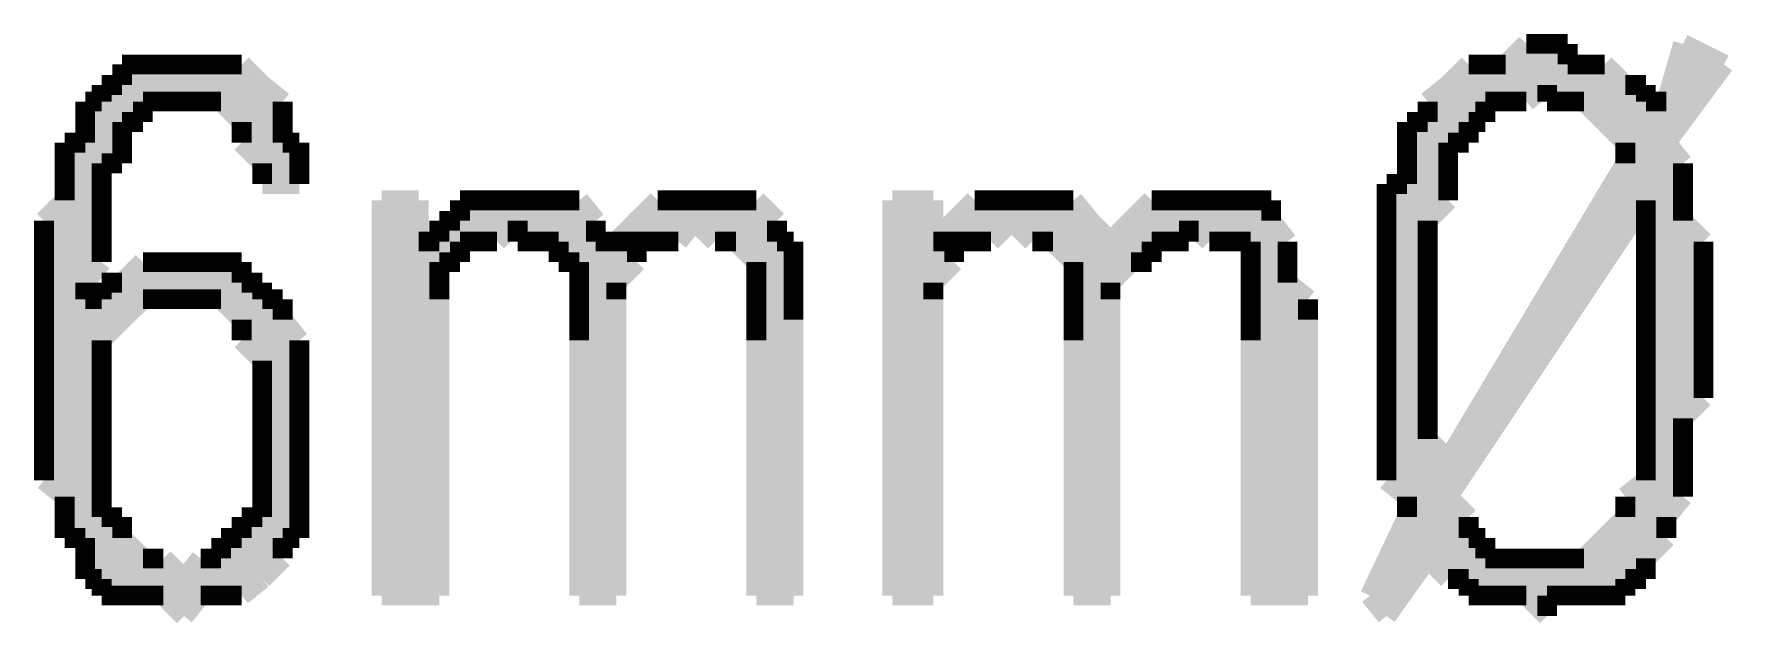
# Model space of a CAD drawing. Header units: millimetres. Extents: x 5 to 350, y 3 to 213.
# Drawn here: x 213.74 to 221.02, y 179.12 to 181.65 of the extents above; entities that cross this region are included whole.
import ezdxf

# ---------------------------------------------------------------- set-up
doc = ezdxf.new("R2010")
doc.units = ezdxf.units.MM
doc.layers.add('H', color=251, linetype='Continuous')
doc.layers.add('P', color=255, linetype='Continuous')

msp = doc.modelspace()

# ---------------------------------------------------------------- hatches: boundary and pattern name
at = {"layer": 'H', "linetype": 'Continuous'}
for points in [[(219.534, 179.158), (219.463, 179.246), (219.622, 179.582), (219.622, 179.67), (219.534, 179.74), (219.798, 179.828), (220.557, 181.098), (220.557, 181.187), (220.468, 181.275), (220.733, 181.363), (220.804, 181.61), (220.98, 181.522), (220.733, 181.187), (220.804, 181.098), (220.804, 181.01), (220.645, 180.94), (219.798, 179.67), (219.886, 179.582), (219.886, 179.493), (219.957, 179.493), (219.957, 179.405), (219.71, 179.405), (219.534, 179.158)], [(219.534, 179.74), (219.534, 181.01), (219.622, 181.01), (219.622, 181.275), (219.71, 181.275), (219.71, 181.363), (219.886, 181.522), (220.045, 181.522), (220.133, 181.61), (220.31, 181.61), (220.31, 181.522), (220.468, 181.522), (220.557, 181.434), (220.222, 181.434), (220.133, 181.363), (219.957, 181.363), (219.957, 181.275), (219.886, 181.275), (219.886, 181.187), (219.798, 181.187), (219.798, 180.94), (219.71, 180.852), (219.71, 179.917), (219.798, 179.828), (219.534, 179.74)], [(214.718, 181.01), (214.718, 181.098), (214.63, 181.187), (214.63, 181.275), (214.542, 181.363), (214.03, 181.363), (214.03, 181.434), (214.118, 181.434), (214.118, 181.522), (214.63, 181.522), (214.806, 181.363), (214.806, 181.187), (214.877, 181.187), (214.877, 181.01), (214.718, 181.01)], [(220.468, 181.275), (220.38, 181.363), (220.222, 181.363), (220.222, 181.434), (220.645, 181.434), (220.645, 181.363), (220.733, 181.363), (220.468, 181.275)], [(214.383, 179.158), (214.295, 179.246), (214.03, 179.246), (214.03, 179.317), (213.96, 179.317), (213.96, 179.493), (213.872, 179.493), (213.872, 179.67), (213.783, 179.74), (213.783, 180.852), (213.872, 180.94), (213.872, 181.187), (213.96, 181.187), (213.96, 181.363), (214.207, 181.363), (214.207, 181.275), (214.118, 181.275), (214.118, 181.098), (214.03, 181.098), (214.03, 180.675), (213.96, 180.587), (213.96, 180.516), (214.118, 180.428), (214.03, 180.34), (214.03, 179.582), (214.118, 179.582), (214.118, 179.493), (214.207, 179.405), (214.295, 179.405), (214.383, 179.317), (214.718, 179.317), (214.63, 179.246), (214.454, 179.246), (214.383, 179.158)], [(220.222, 179.158), (220.133, 179.246), (219.886, 179.246), (219.886, 179.317), (219.798, 179.317), (220.222, 179.405), (220.38, 179.405), (220.557, 179.582), (220.557, 179.67), (220.645, 179.74), (220.645, 180.94), (220.804, 181.01), (220.804, 180.852), (220.892, 180.763), (220.892, 180.093), (220.804, 180.005), (220.804, 179.67), (220.733, 179.582), (220.733, 179.493), (220.645, 179.405), (220.645, 179.317), (220.557, 179.317), (220.557, 179.246), (220.222, 179.246), (220.222, 179.158)], [(215.23, 179.246), (215.23, 180.94), (215.388, 180.94), (215.388, 180.763), (215.565, 180.763), (215.565, 180.675), (215.477, 180.675), (215.477, 179.246), (215.23, 179.246)], [(215.477, 180.763), (215.477, 180.852), (215.565, 180.852), (215.565, 180.94), (216.076, 180.94), (216.147, 180.852), (215.812, 180.852), (215.724, 180.763), (215.477, 180.763)], [(216.835, 179.246), (216.835, 180.675), (216.747, 180.763), (216.658, 180.763), (216.57, 180.852), (216.323, 180.852), (216.412, 180.94), (216.835, 180.94), (216.923, 180.852), (216.923, 180.763), (216.994, 180.763), (216.994, 179.246), (216.835, 179.246)], [(217.417, 179.246), (217.417, 180.94), (217.593, 180.94), (217.593, 180.763), (217.682, 180.763), (217.682, 180.675), (217.593, 180.587), (217.593, 179.246), (217.417, 179.246)], [(217.593, 180.763), (217.77, 180.94), (218.193, 180.94), (218.264, 180.852), (217.928, 180.852), (217.84, 180.763), (217.593, 180.763)], [(218.952, 179.246), (218.952, 180.763), (218.775, 180.763), (218.687, 180.852), (218.44, 180.852), (218.528, 180.94), (219.04, 180.94), (219.04, 180.852), (219.11, 180.763), (219.11, 180.587), (219.198, 180.516), (219.198, 179.246), (218.952, 179.246)], [(216.076, 179.246), (216.076, 180.675), (215.988, 180.675), (215.988, 180.763), (215.812, 180.763), (215.812, 180.852), (216.147, 180.852), (216.147, 180.763), (216.323, 180.763), (216.323, 180.675), (216.235, 180.587), (216.235, 179.246), (216.076, 179.246)], [(216.235, 180.763), (216.323, 180.852), (216.57, 180.852), (216.5, 180.763), (216.235, 180.763)], [(218.193, 179.246), (218.193, 180.675), (218.105, 180.763), (218.017, 180.763), (217.928, 180.852), (218.264, 180.852), (218.352, 180.763), (218.528, 180.763), (218.528, 180.675), (218.44, 180.675), (218.352, 180.587), (218.352, 179.246), (218.193, 179.246)], [(218.352, 180.763), (218.44, 180.852), (218.687, 180.852), (218.687, 180.763), (218.352, 180.763)], [(214.383, 179.317), (214.454, 179.405), (214.542, 179.405), (214.542, 179.493), (214.63, 179.493), (214.63, 179.582), (214.718, 179.582), (214.718, 180.252), (214.63, 180.34), (214.63, 180.428), (214.542, 180.516), (214.383, 180.516), (214.03, 180.587), (214.118, 180.587), (214.207, 180.675), (214.63, 180.675), (214.63, 180.587), (214.718, 180.587), (214.718, 180.516), (214.806, 180.516), (214.806, 180.428), (214.877, 180.34), (214.877, 179.493), (214.806, 179.493), (214.806, 179.405), (214.718, 179.317), (214.383, 179.317)], [(214.118, 180.428), (213.96, 180.516), (214.03, 180.516), (214.03, 180.587), (214.383, 180.516), (214.207, 180.516), (214.118, 180.428)], [(219.798, 179.317), (219.71, 179.405), (220.222, 179.405), (219.798, 179.317)]]:
    msp.add_hatch(color=256, dxfattribs=at).paths.add_polyline_path(points)

# ---------------------------------------------------------------- linework, layer by layer
at = {"layer": 'P', "const_width": 0.085}
for points in [[(220.133, 181.61), (220.045, 181.522)], [(220.222, 181.61), (220.133, 181.61)], [(220.31, 181.61), (220.222, 181.61)], [(220.31, 181.522), (220.31, 181.61)], [(220.804, 181.61), (220.733, 181.363)], [(220.98, 181.522), (220.804, 181.61)], [(214.207, 181.522), (214.118, 181.522)], [(214.118, 181.522), (214.118, 181.434)], [(214.295, 181.522), (214.207, 181.522)], [(214.383, 181.522), (214.295, 181.522)], [(214.454, 181.522), (214.383, 181.522)], [(214.542, 181.522), (214.454, 181.522)], [(214.63, 181.522), (214.542, 181.522)], [(214.718, 181.434), (214.63, 181.522)], [(219.886, 181.522), (219.798, 181.434)], [(219.957, 181.522), (219.886, 181.522)], [(220.045, 181.522), (219.957, 181.522)], [(220.38, 181.522), (220.31, 181.522)], [(220.468, 181.522), (220.38, 181.522)], [(220.557, 181.434), (220.468, 181.522)], [(220.733, 181.187), (220.98, 181.522)], [(214.118, 181.434), (214.03, 181.434)], [(214.03, 181.434), (214.03, 181.363)], [(214.806, 181.363), (214.718, 181.434)], [(219.798, 181.434), (219.71, 181.363)], [(220.133, 181.363), (220.222, 181.434)], [(220.645, 181.434), (220.222, 181.434)], [(220.222, 181.434), (220.222, 181.363)], [(220.222, 181.434), (220.645, 181.434)], [(220.645, 181.434), (220.557, 181.434)], [(220.645, 181.363), (220.645, 181.434)], [(214.03, 181.363), (213.96, 181.363)], [(213.96, 181.363), (213.96, 181.275)], [(214.383, 181.363), (214.03, 181.363)], [(214.03, 181.363), (214.383, 181.363)], [(214.207, 181.275), (214.207, 181.363)], [(214.207, 181.363), (214.295, 181.363)], [(214.295, 181.363), (214.383, 181.363)], [(214.383, 181.363), (214.383, 181.363)], [(214.383, 181.363), (214.454, 181.363)], [(214.454, 181.363), (214.542, 181.363)], [(214.542, 181.363), (214.63, 181.275)], [(214.806, 181.275), (214.806, 181.363)], [(219.71, 181.363), (219.71, 181.275)], [(219.957, 181.275), (219.957, 181.363)], [(219.957, 181.363), (220.045, 181.363)], [(220.045, 181.363), (220.133, 181.363)], [(220.222, 181.363), (220.31, 181.363)], [(220.31, 181.363), (220.38, 181.363)], [(220.38, 181.363), (220.468, 181.275)], [(220.468, 181.275), (220.733, 181.363)], [(220.733, 181.363), (220.468, 181.275)], [(220.733, 181.363), (220.645, 181.363)], [(213.96, 181.275), (213.96, 181.187)], [(214.118, 181.187), (214.118, 181.275)], [(214.118, 181.275), (214.207, 181.275)], [(214.63, 181.275), (214.63, 181.187)], [(214.806, 181.187), (214.806, 181.275)], [(219.71, 181.275), (219.622, 181.275)], [(219.622, 181.275), (219.622, 181.187)], [(219.886, 181.187), (219.886, 181.275)], [(219.886, 181.275), (219.957, 181.275)], [(220.468, 181.275), (220.557, 181.187)], [(213.96, 181.187), (213.872, 181.187)], [(213.872, 181.187), (213.872, 181.098)], [(214.118, 181.098), (214.118, 181.187)], [(214.63, 181.187), (214.718, 181.098)], [(214.877, 181.187), (214.806, 181.187)], [(214.877, 181.098), (214.877, 181.187)], [(219.622, 181.187), (219.622, 181.098)], [(219.798, 181.098), (219.798, 181.187)], [(219.798, 181.187), (219.886, 181.187)], [(220.557, 181.187), (220.557, 181.098)], [(220.804, 181.098), (220.733, 181.187)], [(213.872, 181.098), (213.872, 181.01)], [(214.03, 181.01), (214.03, 181.098)], [(214.03, 181.098), (214.118, 181.098)], [(214.718, 181.098), (214.718, 181.01)], [(214.877, 181.01), (214.877, 181.098)], [(219.622, 181.098), (219.622, 181.01)], [(220.557, 181.098), (219.798, 179.828)], [(219.798, 181.01), (219.798, 181.098)], [(220.804, 181.01), (220.804, 181.098)], [(213.872, 181.01), (213.872, 180.94)], [(214.03, 180.94), (214.03, 181.01)], [(214.718, 181.01), (214.877, 181.01)], [(219.622, 181.01), (219.534, 181.01)], [(219.534, 181.01), (219.534, 180.94)], [(219.798, 180.94), (219.798, 181.01)], [(220.804, 181.01), (220.645, 180.94)], [(220.645, 180.94), (220.804, 181.01)], [(220.804, 180.94), (220.804, 181.01)], [(213.872, 180.94), (213.783, 180.852)], [(214.03, 180.852), (214.03, 180.94)], [(215.388, 180.94), (215.23, 180.94)], [(215.23, 180.94), (215.23, 179.246)], [(215.388, 180.763), (215.388, 180.94)], [(215.653, 180.94), (215.565, 180.94)], [(215.565, 180.94), (215.565, 180.852)], [(215.724, 180.94), (215.653, 180.94)], [(215.812, 180.94), (215.724, 180.94)], [(215.9, 180.94), (215.812, 180.94)], [(215.988, 180.94), (215.9, 180.94)], [(216.076, 180.94), (215.988, 180.94)], [(216.147, 180.852), (216.076, 180.94)], [(216.412, 180.94), (216.323, 180.852)], [(216.5, 180.94), (216.412, 180.94)], [(216.57, 180.94), (216.5, 180.94)], [(216.658, 180.94), (216.57, 180.94)], [(216.747, 180.94), (216.658, 180.94)], [(216.658, 180.94), (216.658, 180.94)], [(216.835, 180.94), (216.747, 180.94)], [(216.923, 180.852), (216.835, 180.94)], [(217.593, 180.94), (217.417, 180.94)], [(217.417, 180.94), (217.417, 179.246)], [(217.593, 180.763), (217.593, 180.94)], [(217.77, 180.94), (217.682, 180.852)], [(217.84, 180.94), (217.77, 180.94)], [(217.928, 180.94), (217.84, 180.94)], [(218.017, 180.94), (217.928, 180.94)], [(218.105, 180.94), (218.017, 180.94)], [(218.017, 180.94), (218.017, 180.94)], [(218.193, 180.94), (218.105, 180.94)], [(218.264, 180.852), (218.193, 180.94)], [(218.528, 180.94), (218.44, 180.852)], [(218.616, 180.94), (218.528, 180.94)], [(218.687, 180.94), (218.616, 180.94)], [(218.775, 180.94), (218.687, 180.94)], [(218.863, 180.94), (218.775, 180.94)], [(218.952, 180.94), (218.863, 180.94)], [(218.863, 180.94), (218.863, 180.94)], [(219.04, 180.94), (218.952, 180.94)], [(219.04, 180.852), (219.04, 180.94)], [(219.534, 180.94), (219.534, 180.852)], [(219.71, 180.852), (219.798, 180.94)], [(219.798, 179.67), (220.645, 180.94)], [(220.645, 180.94), (220.645, 180.852)], [(220.804, 180.852), (220.804, 180.94)], [(213.783, 180.852), (213.783, 180.763)], [(214.03, 180.763), (214.03, 180.852)], [(215.565, 180.852), (215.477, 180.852)], [(215.477, 180.852), (215.477, 180.763)], [(215.724, 180.763), (215.812, 180.852)], [(216.147, 180.852), (215.812, 180.852)], [(215.812, 180.852), (215.812, 180.763)], [(215.812, 180.852), (216.147, 180.852)], [(216.147, 180.763), (216.147, 180.852)], [(216.323, 180.852), (216.235, 180.763)], [(216.57, 180.852), (216.323, 180.852)], [(216.323, 180.852), (216.57, 180.852)], [(216.5, 180.763), (216.57, 180.852)], [(216.57, 180.852), (216.658, 180.763)], [(216.923, 180.763), (216.923, 180.852)], [(217.682, 180.852), (217.593, 180.763)], [(217.84, 180.763), (217.928, 180.852)], [(218.264, 180.852), (217.928, 180.852)], [(217.928, 180.852), (218.017, 180.763)], [(217.928, 180.852), (218.264, 180.852)], [(218.352, 180.763), (218.264, 180.852)], [(218.44, 180.852), (218.352, 180.763)], [(218.687, 180.852), (218.44, 180.852)], [(218.44, 180.852), (218.687, 180.852)], [(218.687, 180.763), (218.687, 180.852)], [(218.687, 180.852), (218.775, 180.763)], [(219.11, 180.763), (219.04, 180.852)], [(219.534, 180.852), (219.534, 180.763)], [(219.71, 180.763), (219.71, 180.852)], [(220.645, 180.852), (220.645, 180.763)], [(220.892, 180.763), (220.804, 180.852)], [(213.783, 180.763), (213.783, 180.675)], [(214.03, 180.675), (214.03, 180.763)], [(215.565, 180.763), (215.388, 180.763)], [(215.477, 180.763), (215.388, 180.763)], [(215.388, 180.763), (215.565, 180.763)], [(215.565, 180.675), (215.565, 180.763)], [(215.565, 180.763), (215.653, 180.763)], [(215.653, 180.763), (215.724, 180.763)], [(215.812, 180.763), (215.9, 180.763)], [(215.9, 180.763), (215.988, 180.763)], [(215.988, 180.763), (215.988, 180.675)], [(216.235, 180.763), (216.147, 180.763)], [(216.323, 180.763), (216.235, 180.763)], [(216.235, 180.763), (216.323, 180.763)], [(216.323, 180.675), (216.323, 180.763)], [(216.323, 180.763), (216.412, 180.763)], [(216.412, 180.763), (216.5, 180.763)], [(216.658, 180.763), (216.747, 180.763)], [(216.747, 180.763), (216.835, 180.675)], [(216.994, 180.763), (216.923, 180.763)], [(216.994, 180.675), (216.994, 180.763)], [(217.682, 180.763), (217.593, 180.763)], [(217.593, 180.763), (217.682, 180.763)], [(217.682, 180.675), (217.682, 180.763)], [(217.682, 180.763), (217.77, 180.763)], [(217.77, 180.763), (217.84, 180.763)], [(218.017, 180.763), (218.105, 180.763)], [(218.105, 180.763), (218.193, 180.675)], [(218.528, 180.763), (218.352, 180.763)], [(218.352, 180.763), (218.352, 180.763)], [(218.352, 180.763), (218.528, 180.763)], [(218.528, 180.675), (218.528, 180.763)], [(218.528, 180.763), (218.616, 180.763)], [(218.616, 180.763), (218.687, 180.763)], [(218.775, 180.763), (218.863, 180.763)], [(218.863, 180.763), (218.952, 180.763)], [(218.952, 180.763), (218.952, 180.675)], [(219.11, 180.675), (219.11, 180.763)], [(219.534, 180.763), (219.534, 180.675)], [(219.71, 180.675), (219.71, 180.763)], [(220.645, 180.763), (220.645, 180.675)], [(220.892, 180.675), (220.892, 180.763)], [(213.783, 180.675), (213.783, 180.587)], [(213.96, 180.587), (214.03, 180.675)], [(214.207, 180.675), (214.118, 180.587)], [(214.295, 180.675), (214.207, 180.675)], [(214.383, 180.675), (214.295, 180.675)], [(214.454, 180.675), (214.383, 180.675)], [(214.542, 180.675), (214.454, 180.675)], [(214.63, 180.675), (214.542, 180.675)], [(214.63, 180.587), (214.63, 180.675)], [(215.477, 180.587), (215.477, 180.675)], [(215.477, 180.675), (215.565, 180.675)], [(215.988, 180.675), (216.076, 180.675)], [(216.076, 180.675), (216.076, 180.587)], [(216.235, 180.587), (216.323, 180.675)], [(216.835, 180.675), (216.835, 180.587)], [(216.994, 180.587), (216.994, 180.675)], [(217.593, 180.587), (217.682, 180.675)], [(218.193, 180.675), (218.193, 180.587)], [(218.352, 180.587), (218.44, 180.675)], [(218.44, 180.675), (218.528, 180.675)], [(218.952, 180.675), (218.952, 180.587)], [(219.11, 180.587), (219.11, 180.675)], [(219.534, 180.675), (219.534, 180.587)], [(219.71, 180.587), (219.71, 180.675)], [(220.645, 180.675), (220.645, 180.587)], [(220.892, 180.587), (220.892, 180.675)], [(213.783, 180.587), (213.783, 180.516)], [(213.96, 180.516), (213.96, 180.587)], [(214.03, 180.587), (214.03, 180.516)], [(214.383, 180.516), (214.03, 180.587)], [(214.118, 180.587), (214.03, 180.587)], [(214.03, 180.587), (214.383, 180.516)], [(214.718, 180.587), (214.63, 180.587)], [(214.718, 180.516), (214.718, 180.587)], [(215.477, 180.516), (215.477, 180.587)], [(216.076, 180.587), (216.076, 180.516)], [(216.235, 180.516), (216.235, 180.587)], [(216.835, 180.587), (216.835, 180.516)], [(216.994, 180.516), (216.994, 180.587)], [(217.593, 180.516), (217.593, 180.587)], [(218.193, 180.587), (218.193, 180.516)], [(218.352, 180.516), (218.352, 180.587)], [(218.952, 180.587), (218.952, 180.516)], [(219.198, 180.516), (219.11, 180.587)], [(219.534, 180.587), (219.534, 180.516)], [(219.71, 180.516), (219.71, 180.587)], [(220.645, 180.587), (220.645, 180.516)], [(220.892, 180.516), (220.892, 180.587)], [(213.783, 180.516), (213.783, 180.428)], [(214.03, 180.516), (213.96, 180.516)], [(213.96, 180.516), (214.118, 180.428)], [(214.118, 180.428), (213.96, 180.516)], [(214.118, 180.428), (214.207, 180.516)], [(214.207, 180.516), (214.295, 180.516)], [(214.295, 180.516), (214.383, 180.516)], [(214.383, 180.516), (214.454, 180.516)], [(214.454, 180.516), (214.542, 180.516)], [(214.542, 180.516), (214.63, 180.428)], [(214.806, 180.516), (214.718, 180.516)], [(214.806, 180.428), (214.806, 180.516)], [(215.477, 179.246), (215.477, 180.516)], [(216.076, 180.516), (216.076, 180.428)], [(216.235, 179.246), (216.235, 180.516)], [(216.835, 180.516), (216.835, 180.428)], [(216.994, 180.428), (216.994, 180.516)], [(217.593, 179.246), (217.593, 180.516)], [(218.193, 180.516), (218.193, 180.428)], [(218.352, 179.246), (218.352, 180.516)], [(218.952, 180.516), (218.952, 180.428)], [(219.198, 180.428), (219.198, 180.516)], [(219.534, 180.516), (219.534, 180.428)], [(219.71, 180.428), (219.71, 180.516)], [(220.645, 180.516), (220.645, 180.428)], [(220.892, 180.428), (220.892, 180.516)], [(213.783, 180.428), (213.783, 180.34)], [(214.03, 180.34), (214.118, 180.428)], [(214.63, 180.428), (214.63, 180.34)], [(214.877, 180.34), (214.806, 180.428)], [(216.076, 180.428), (216.076, 180.34)], [(216.835, 180.428), (216.835, 180.34)], [(216.994, 179.246), (216.994, 180.428)], [(218.193, 180.428), (218.193, 180.34)], [(218.952, 180.428), (218.952, 180.34)], [(219.198, 179.246), (219.198, 180.428)], [(219.534, 180.428), (219.534, 180.34)], [(219.71, 180.34), (219.71, 180.428)], [(220.645, 180.428), (220.645, 180.34)], [(220.892, 180.34), (220.892, 180.428)], [(213.783, 180.34), (213.783, 180.252)], [(214.03, 180.252), (214.03, 180.34)], [(214.63, 180.34), (214.718, 180.252)], [(214.877, 180.252), (214.877, 180.34)], [(216.076, 180.34), (216.076, 179.246)], [(216.835, 180.34), (216.835, 179.246)], [(218.193, 180.34), (218.193, 179.246)], [(218.952, 180.34), (218.952, 179.246)], [(219.534, 180.34), (219.534, 180.252)], [(219.71, 180.252), (219.71, 180.34)], [(220.645, 180.34), (220.645, 180.252)], [(220.892, 180.252), (220.892, 180.34)], [(213.783, 180.252), (213.783, 180.164)], [(214.03, 180.164), (214.03, 180.252)], [(214.718, 180.252), (214.718, 180.164)], [(214.877, 180.164), (214.877, 180.252)], [(219.534, 180.252), (219.534, 180.164)], [(219.71, 180.164), (219.71, 180.252)], [(220.645, 180.252), (220.645, 180.164)], [(220.892, 180.164), (220.892, 180.252)], [(213.783, 180.164), (213.783, 180.093)], [(214.03, 180.093), (214.03, 180.164)], [(214.718, 180.164), (214.718, 180.093)], [(214.877, 180.093), (214.877, 180.164)], [(219.534, 180.164), (219.534, 180.093)], [(219.71, 180.093), (219.71, 180.164)], [(220.645, 180.164), (220.645, 180.093)], [(220.892, 180.093), (220.892, 180.164)], [(213.783, 180.093), (213.783, 180.005)], [(214.03, 180.005), (214.03, 180.093)], [(214.718, 180.093), (214.718, 180.005)], [(214.877, 180.005), (214.877, 180.093)], [(219.534, 180.093), (219.534, 180.005)], [(219.71, 180.005), (219.71, 180.093)], [(220.645, 180.093), (220.645, 180.005)], [(220.804, 180.005), (220.892, 180.093)], [(213.783, 180.005), (213.783, 179.917)], [(214.03, 179.917), (214.03, 180.005)], [(214.718, 180.005), (214.718, 179.917)], [(214.877, 179.917), (214.877, 180.005)], [(219.534, 180.005), (219.534, 179.917)], [(219.71, 179.917), (219.71, 180.005)], [(220.645, 180.005), (220.645, 179.917)], [(220.804, 179.917), (220.804, 180.005)], [(213.783, 179.917), (213.783, 179.828)], [(214.03, 179.828), (214.03, 179.917)], [(214.718, 179.917), (214.718, 179.828)], [(214.877, 179.828), (214.877, 179.917)], [(219.534, 179.917), (219.534, 179.828)], [(219.798, 179.828), (219.71, 179.917)], [(220.645, 179.917), (220.645, 179.828)], [(220.804, 179.828), (220.804, 179.917)], [(213.783, 179.828), (213.783, 179.74)], [(214.03, 179.74), (214.03, 179.828)], [(214.718, 179.828), (214.718, 179.74)], [(214.877, 179.74), (214.877, 179.828)], [(219.798, 179.828), (219.534, 179.74)], [(219.534, 179.828), (219.534, 179.74)], [(219.534, 179.74), (219.798, 179.828)], [(220.645, 179.828), (220.645, 179.74)], [(220.804, 179.74), (220.804, 179.828)], [(213.783, 179.74), (213.872, 179.67)], [(214.03, 179.67), (214.03, 179.74)], [(214.718, 179.74), (214.718, 179.67)], [(214.877, 179.67), (214.877, 179.74)], [(219.534, 179.74), (219.622, 179.67)], [(220.645, 179.74), (220.557, 179.67)], [(220.804, 179.67), (220.804, 179.74)], [(213.872, 179.67), (213.872, 179.582)], [(214.03, 179.582), (214.03, 179.67)], [(214.718, 179.67), (214.718, 179.582)], [(214.877, 179.582), (214.877, 179.67)], [(219.622, 179.67), (219.622, 179.582)], [(219.886, 179.582), (219.798, 179.67)], [(220.557, 179.67), (220.557, 179.582)], [(220.733, 179.582), (220.804, 179.67)], [(213.872, 179.582), (213.872, 179.493)], [(214.118, 179.582), (214.03, 179.582)], [(214.118, 179.493), (214.118, 179.582)], [(214.718, 179.582), (214.63, 179.582)], [(214.63, 179.582), (214.63, 179.493)], [(214.877, 179.493), (214.877, 179.582)], [(219.622, 179.582), (219.463, 179.246)], [(219.886, 179.493), (219.886, 179.582)], [(220.557, 179.582), (220.468, 179.493)], [(220.733, 179.493), (220.733, 179.582)], [(213.872, 179.493), (213.96, 179.493)], [(213.96, 179.493), (213.96, 179.405)], [(214.207, 179.405), (214.118, 179.493)], [(214.63, 179.493), (214.542, 179.493)], [(214.542, 179.493), (214.542, 179.405)], [(214.806, 179.405), (214.806, 179.493)], [(214.806, 179.493), (214.877, 179.493)], [(219.957, 179.493), (219.886, 179.493)], [(219.957, 179.405), (219.957, 179.493)], [(220.468, 179.493), (220.38, 179.405)], [(220.645, 179.405), (220.733, 179.493)], [(213.96, 179.405), (213.96, 179.317)], [(214.295, 179.405), (214.207, 179.405)], [(214.383, 179.317), (214.295, 179.405)], [(214.454, 179.405), (214.383, 179.317)], [(214.542, 179.405), (214.454, 179.405)], [(214.718, 179.317), (214.806, 179.405)], [(219.534, 179.158), (219.71, 179.405)], [(219.957, 179.405), (219.71, 179.405)], [(219.71, 179.405), (219.798, 179.317)], [(219.71, 179.405), (219.957, 179.405)], [(219.798, 179.317), (220.222, 179.405)], [(220.222, 179.405), (219.798, 179.317)], [(220.045, 179.405), (219.957, 179.405)], [(220.133, 179.405), (220.045, 179.405)], [(220.045, 179.405), (220.045, 179.405)], [(220.222, 179.405), (220.133, 179.405)], [(220.31, 179.405), (220.222, 179.405)], [(220.38, 179.405), (220.31, 179.405)], [(220.645, 179.317), (220.645, 179.405)], [(213.96, 179.317), (214.03, 179.317)], [(214.03, 179.317), (214.03, 179.246)], [(214.383, 179.317), (214.718, 179.317)], [(214.718, 179.317), (214.383, 179.317)], [(214.63, 179.246), (214.718, 179.317)], [(219.798, 179.317), (219.886, 179.317)], [(219.886, 179.317), (219.886, 179.246)], [(220.557, 179.246), (220.557, 179.317)], [(220.557, 179.317), (220.645, 179.317)], [(214.03, 179.246), (214.118, 179.246)], [(214.118, 179.246), (214.207, 179.246)], [(214.207, 179.246), (214.295, 179.246)], [(214.295, 179.246), (214.383, 179.158)], [(214.383, 179.158), (214.454, 179.246)], [(214.454, 179.246), (214.542, 179.246)], [(214.542, 179.246), (214.63, 179.246)], [(215.23, 179.246), (215.477, 179.246)], [(216.076, 179.246), (216.235, 179.246)], [(216.835, 179.246), (216.994, 179.246)], [(217.417, 179.246), (217.593, 179.246)], [(218.193, 179.246), (218.352, 179.246)], [(218.952, 179.246), (219.198, 179.246)], [(219.463, 179.246), (219.534, 179.158)], [(219.886, 179.246), (219.957, 179.246)], [(219.957, 179.246), (220.045, 179.246)], [(220.045, 179.246), (220.133, 179.246)], [(220.133, 179.246), (220.222, 179.158)], [(220.222, 179.158), (220.222, 179.246)], [(220.222, 179.246), (220.31, 179.246)], [(220.31, 179.246), (220.38, 179.246)], [(220.38, 179.246), (220.468, 179.246)], [(220.468, 179.246), (220.557, 179.246)]]:
    msp.add_lwpolyline(points, dxfattribs=at)

doc.saveas('drawing.dxf')
